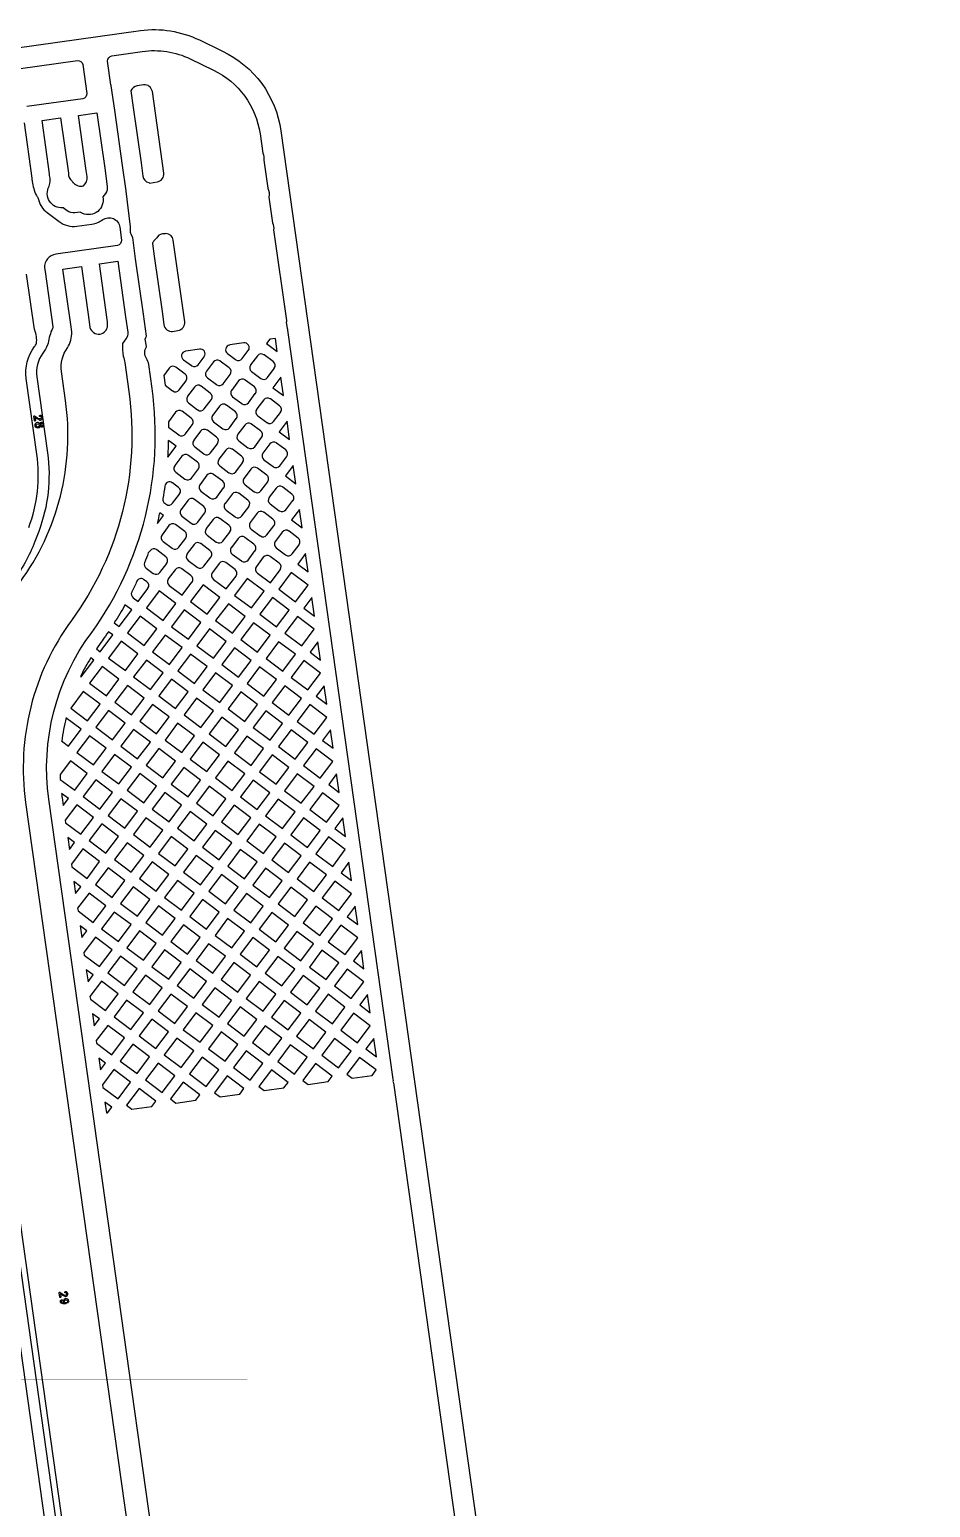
# Model space of a CAD drawing. Extents: x 176 to 489, y 37 to 258.
# Drawn here: x 230.77 to 239.35, y 143.13 to 157.21 of the extents above; entities that cross this region are included whole.
import ezdxf

# ---------------------------------------------------------------- set-up
doc = ezdxf.new("R2010")
doc.units = 0
for name, color, linetype in [('bak_bak_ttr1-bcq7360', 9, 'Continuous'), ('bak_outline', 8, 'Continuous'), ('biaozhu1', 5, 'Continuous'), ('quyukuang', 6, 'Continuous')]:
    doc.layers.add(name, color=color, linetype=linetype)

msp = doc.modelspace()

# ---------------------------------------------------------------- linework, layer by layer
at = {"layer": 'bak_bak_ttr1-bcq7360'}
for p, q in [((233.03, 154.218), (233.131, 154.143)), ((233.165, 153.899), (233.089, 153.798)), ((233.089, 153.798), (233.19, 153.723)), ((233.19, 153.723), (233.165, 153.899)), ((233.224, 153.479), (233.148, 153.378)), ((233.148, 153.378), (233.249, 153.303)), ((233.249, 153.303), (233.224, 153.479)), ((233.283, 153.058), (233.208, 152.958)), ((233.208, 152.958), (233.308, 152.883)), ((233.308, 152.883), (233.283, 153.058)), ((233.342, 152.638), (233.267, 152.538)), ((233.267, 152.538), (233.367, 152.463)), ((233.367, 152.463), (233.342, 152.638)), ((233.401, 152.218), (233.326, 152.118)), ((233.326, 152.118), (233.426, 152.042)), ((233.426, 152.042), (233.401, 152.218)), ((233.46, 151.798), (233.385, 151.698)), ((233.385, 151.698), (233.485, 151.622)), ((233.485, 151.622), (233.46, 151.798)), ((233.519, 151.378), (233.444, 151.278)), ((233.544, 151.202), (233.519, 151.378)), ((233.444, 151.278), (233.544, 151.202)), ((233.578, 150.958), (233.503, 150.858)), ((233.603, 150.782), (233.578, 150.958)), ((233.503, 150.858), (233.603, 150.782)), ((233.637, 150.538), (233.562, 150.438)), ((233.662, 150.362), (233.637, 150.538)), ((233.562, 150.438), (233.662, 150.362)), ((233.696, 150.118), (233.621, 150.017)), ((233.721, 149.942), (233.696, 150.118)), ((233.621, 150.017), (233.721, 149.942)), ((233.755, 149.698), (233.68, 149.597)), ((233.78, 149.522), (233.755, 149.698)), ((233.68, 149.597), (233.78, 149.522)), ((231.135, 149.512), (231.151, 149.398)), ((233.814, 149.277), (233.739, 149.177)), ((233.839, 149.102), (233.814, 149.277)), ((233.739, 149.177), (233.839, 149.102)), ((231.194, 149.092), (231.21, 148.978)), ((233.873, 148.857), (233.798, 148.757)), ((233.898, 148.682), (233.873, 148.857)), ((233.798, 148.757), (233.898, 148.682)), ((231.253, 148.672), (231.269, 148.558)), ((233.932, 148.437), (233.857, 148.337)), ((233.957, 148.262), (233.932, 148.437)), ((233.857, 148.337), (233.957, 148.262)), ((231.312, 148.252), (231.328, 148.138)), ((233.992, 148.017), (233.916, 147.917)), ((234.016, 147.842), (233.992, 148.017)), ((233.916, 147.917), (234.016, 147.842)), ((231.371, 147.832), (231.387, 147.718)), ((234.051, 147.597), (233.975, 147.497)), ((234.075, 147.421), (234.051, 147.597)), ((233.975, 147.497), (234.075, 147.421)), ((231.43, 147.411), (231.446, 147.297))]:
    msp.add_line(p, q, dxfattribs=at)
for points in [[(230.955, 149.876, -0.197755), (231.363, 151.466, 0.193336), (231.938, 153.791), (231.906, 154.02, 0.111364), (231.885, 154.075, -0.300176), (231.886, 154.188), (231.88, 154.23, -0.32037), (231.886, 154.288), (231.856, 154.498), (231.856, 154.498), (231.782, 155.026), (231.782, 155.026), (231.754, 155.229, -0.195621), (231.734, 155.331), (231.691, 155.672, -0.00853), (231.691, 155.673), (231.657, 155.914), (231.657, 155.914), (231.583, 156.442), (231.583, 156.442), (231.55, 156.675, -0.050934), (231.547, 156.685), (231.515, 156.91, -0.356817), (231.554, 156.961), (231.845, 157.002, -0.148017), (232.302, 156.931), (232.522, 156.825, -0.250658), (232.967, 156.216), (232.993, 156.032, -0.123818), (233.003, 155.965), (233.04, 155.7, -0.163974), (233.052, 155.613), (233.087, 155.368, -0.123793), (233.096, 155.301), (233.218, 154.437, -0.046748), (233.217, 154.418), (233.217, 154.418), (233.224, 154.366, -0.081225), (233.23, 154.347), (234.233, 147.208, -0.081652), (234.233, 147.188, -0.070302), (234.238, 147.175), (234.886, 142.565, 0.256359)], [(223.601, 155.844), (231.227, 156.915, -0.356817), (231.278, 156.877), (231.317, 156.602, -0.356817), (231.278, 156.551), (230.744, 156.476, -0.05622)], [(230.72, 156.321), (230.794, 155.793), (230.793, 155.793, -0.005556), (230.795, 155.771, -0.070285), (230.796, 155.764, 0.074842), (230.836, 155.63, -0.17113), (230.853, 155.601, 0.18031), (230.939, 155.466), (231.052, 155.381, 0.19884), (231.222, 155.337), (231.366, 155.357, 0.122436), (231.469, 155.399, -0.570994), (231.63, 155.328), (231.646, 155.204, -0.356846), (231.608, 155.153), (231.021, 155.071, 0.389383), (230.914, 154.94), (230.919, 154.904), (230.919, 154.905), (230.993, 154.377), (230.992, 154.376, -0.118561), (230.99, 154.363, 0.081738), (230.949, 154.222, -0.165377), (230.942, 154.206, -0.073172), (230.899, 154.128, 0.199107), (230.84, 153.9), (230.942, 153.178, -0.125979), (230.858, 152.429), (230.822, 152.334, -0.071103), (230.61, 151.949, 0.19892)], [(231.141, 155.842, 0.234397), (231.176, 155.766, -0.139986), (231.185, 155.754, -0.053965), (231.189, 155.75, 0.283457), (231.285, 155.722, 0.26228), (231.319, 155.809), (231.311, 155.866), (231.311, 155.866), (231.237, 156.393), (231.413, 156.418), (231.487, 155.89), (231.487, 155.89), (231.511, 155.715, -0.200328), (231.494, 155.649), (231.468, 155.615, -0.61919), (231.277, 155.459, 0.038835), (231.253, 155.471), (231.204, 155.464, -0.200342), (231.129, 155.484), (231.091, 155.512, 0.004199), (231.089, 155.512, -0.602295), (230.958, 155.717, 0.14759), (230.962, 155.821, -0.136074), (230.962, 155.836), (230.89, 156.345)], [(230.678, 151.941, 0.195105), (231.114, 153.676), (231.075, 153.952, -0.198455), (231.133, 154.178, 0.133253), (231.173, 154.33), (231.163, 154.401), (231.163, 154.401), (231.089, 154.928), (231.266, 154.953), (231.34, 154.426), (231.34, 154.426), (231.347, 154.371, 0.861835), (231.515, 154.391, 0.04167), (231.513, 154.426), (231.51, 154.449), (231.51, 154.449), (231.436, 154.977), (231.612, 155.002), (231.686, 154.474), (231.686, 154.474), (231.706, 154.328, -0.199754), (231.689, 154.262), (231.658, 154.22, 0.090128), (231.664, 154.097, -0.050776), (231.678, 154.037), (231.717, 153.761, -0.195164), (231.17, 151.58, 0.19517), (230.734, 149.845), (232.033, 140.603, 0.178462)], [(230.763, 152.465, 0.125979), (230.841, 153.164), (230.74, 153.885, -0.199109), (230.818, 154.189, 0.04499), (230.837, 154.22, 0.071594), (230.837, 154.284, 0.075654), (230.82, 154.35), (230.817, 154.352), (230.817, 154.352), (230.743, 154.88)], [(232.294, 140.396), (232.294, 140.396, -0.003038), (232.285, 140.447, -0.389602), (232.358, 140.564, 0.884208), (232.292, 141.016, -0.380289), (232.188, 141.104), (231.39, 146.783, -0.05017), (231.391, 146.793, -0.062962), (231.386, 146.808), (230.955, 149.876)], [(231.076, 149.932, 0.00482), (231.081, 149.894), (231.092, 149.818)], [(231.27, 140.496), (229.96, 149.812, -0.19894)], [(230.061, 149.827), (231.37, 140.51, 0.170835)], [(231.43, 140.518), (230.131, 149.76, -0.195211)]]:
    msp.add_lwpolyline(points, format="xyb", dxfattribs=at)
for points in [[(231.737, 156.626), (231.759, 156.467), (231.759, 156.467), (231.834, 155.939), (231.833, 155.939), (231.851, 155.814, 0.303518), (231.907, 155.752, -0.096948), (231.916, 155.748), (231.986, 155.758, 0.414226), (232.05, 155.843), (231.941, 156.619, 0.411189), (231.857, 156.683), (231.796, 156.674, 0.273516)], [(231.941, 155.172), (231.958, 155.051), (231.958, 155.051), (232.033, 154.523), (232.033, 154.523), (232.05, 154.399, 0.412064), (232.134, 154.335), (232.185, 154.342, 0.412001), (232.249, 154.427), (232.14, 155.203, 0.355076), (232.07, 155.267, -0.119556), (232.058, 155.265, 0.236676), (231.989, 155.237, -0.093295), (231.956, 155.198, 0.087081)], [(232.658, 154.123), (232.733, 154.067, -0.056131), (232.736, 154.065, 0.407231), (232.797, 154.076), (232.854, 154.151, -0.05715), (232.856, 154.154, 0.668535), (232.811, 154.224), (232.679, 154.205, -0.056623), (232.676, 154.204, 0.668864)], [(232.238, 154.064), (232.313, 154.008, -0.05617), (232.316, 154.006, 0.407195), (232.377, 154.017), (232.434, 154.092, -0.057054), (232.436, 154.095, 0.668437), (232.391, 154.165), (232.259, 154.146, -0.052387), (232.256, 154.145, 0.666668)], [(232.456, 153.954, 0.407331), (232.466, 153.892), (232.553, 153.827, -0.056456), (232.555, 153.826, 0.407271), (232.617, 153.836), (232.682, 153.923, -0.055842), (232.683, 153.925, 0.407113), (232.673, 153.987), (232.587, 154.052, -0.05578), (232.584, 154.053, 0.407228), (232.523, 154.043), (232.457, 153.956, -0.055905)], [(232.876, 154.013, 0.406979), (232.886, 153.951), (232.973, 153.886, -0.056366), (232.975, 153.885, 0.406903), (233.037, 153.895), (233.102, 153.982, -0.055363), (233.103, 153.984, 0.406894), (233.093, 154.046), (233.007, 154.111, -0.05574), (233.004, 154.112, 0.406868), (232.943, 154.102), (232.877, 154.015, -0.055998)], [(232.049, 153.913), (232.062, 153.822), (232.133, 153.768, -0.056279), (232.135, 153.767, 0.407198), (232.197, 153.777), (232.262, 153.864, -0.055998), (232.263, 153.866, 0.407109), (232.253, 153.928), (232.166, 153.993, -0.055571), (232.164, 153.994, 0.407023), (232.102, 153.984)], [(232.276, 153.715, 0.407354), (232.286, 153.653), (232.372, 153.587, -0.05617), (232.375, 153.586, 0.407274), (232.436, 153.596), (232.502, 153.683, -0.056012), (232.503, 153.685, 0.407145), (232.493, 153.747), (232.406, 153.812, -0.055736), (232.404, 153.814, 0.407192), (232.342, 153.803), (232.277, 153.717, -0.055957)], [(232.696, 153.774, 0.406943), (232.706, 153.712), (232.793, 153.646, -0.056093), (232.795, 153.645, 0.406854), (232.856, 153.655), (232.922, 153.742, -0.055361), (232.923, 153.744, 0.406824), (232.913, 153.806), (232.826, 153.871, -0.055267), (232.824, 153.873, 0.406828), (232.762, 153.862), (232.697, 153.776, -0.055998)], [(232.515, 153.534, 0.407331), (232.525, 153.472), (232.612, 153.407, -0.056388), (232.614, 153.406, 0.40704), (232.676, 153.416), (232.741, 153.503, -0.055629), (232.742, 153.505, 0.407126), (232.732, 153.567), (232.646, 153.632, -0.05578), (232.643, 153.633, 0.407228), (232.582, 153.623), (232.516, 153.536, -0.055905)], [(232.935, 153.593, 0.406904), (232.945, 153.531), (233.032, 153.466, -0.056366), (233.034, 153.465, 0.406886), (233.096, 153.475), (233.161, 153.562, -0.055363), (233.163, 153.564, 0.406824), (233.152, 153.626), (233.066, 153.691, -0.055585), (233.063, 153.692, 0.407093), (233.002, 153.682), (232.936, 153.595, -0.056693)], [(232.094, 153.474, -0.003999), (232.095, 153.421), (232.192, 153.348, -0.05617), (232.194, 153.347, 0.407147), (232.256, 153.357), (232.321, 153.444, -0.055998), (232.322, 153.446, 0.407169), (232.312, 153.508), (232.226, 153.573, -0.055736), (232.223, 153.574, 0.406797), (232.162, 153.564)], [(232.335, 153.294, 0.406943), (232.345, 153.233), (232.431, 153.167, -0.056366), (232.434, 153.166, 0.406635), (232.495, 153.176), (232.561, 153.263, -0.055313), (232.562, 153.265, 0.406822), (232.552, 153.327), (232.465, 153.392, -0.055736), (232.463, 153.394, 0.407192), (232.401, 153.383), (232.336, 153.297, -0.055998)], [(232.755, 153.354, 0.407314), (232.765, 153.292), (232.852, 153.226, -0.056456), (232.854, 153.225, 0.407003), (232.916, 153.235), (232.981, 153.322, -0.055059), (232.982, 153.324, 0.407162), (232.972, 153.386), (232.885, 153.451, -0.055736), (232.883, 153.453, 0.40744), (232.821, 153.442), (232.756, 153.356, -0.056348)], [(232.574, 153.114, 0.406583), (232.584, 153.052), (232.671, 152.987, -0.056402), (232.673, 152.986, 0.40682), (232.735, 152.996), (232.8, 153.083, -0.055261), (232.801, 153.085, 0.407162), (232.791, 153.147), (232.705, 153.212, -0.055736), (232.702, 153.213, 0.407063), (232.641, 153.203), (232.575, 153.116, -0.056366)], [(232.994, 153.173, 0.407298), (233.004, 153.111), (233.091, 153.046, -0.056388), (233.093, 153.045, 0.40704), (233.155, 153.055), (233.221, 153.141, -0.055361), (233.222, 153.144, 0.407129), (233.212, 153.205), (233.125, 153.271, -0.055571), (233.123, 153.272, 0.407404), (233.061, 153.262), (232.995, 153.175, -0.056838)], [(232.154, 153.055, 0.40696), (232.164, 152.993), (232.251, 152.928, -0.056753), (232.253, 152.927, 0.406937), (232.315, 152.937), (232.38, 153.024, -0.055736), (232.381, 153.026, 0.406824), (232.371, 153.087), (232.285, 153.153, -0.055585), (232.282, 153.154, 0.406845), (232.221, 153.144), (232.155, 153.057, -0.055736)], [(232.394, 152.874, 0.40744), (232.404, 152.812), (232.49, 152.747, -0.056622), (232.493, 152.746, 0.406984), (232.554, 152.756), (232.62, 152.843, -0.055261), (232.621, 152.845, 0.407132), (232.611, 152.907), (232.524, 152.972, -0.055477), (232.522, 152.973, 0.40739), (232.46, 152.963), (232.395, 152.877, -0.056511)], [(232.814, 152.933, 0.407262), (232.824, 152.872), (232.911, 152.806, -0.056012), (232.913, 152.805, 0.407043), (232.975, 152.815), (233.04, 152.902, -0.055466), (233.041, 152.904, 0.407076), (233.031, 152.966), (232.944, 153.031, -0.055736), (232.942, 153.032, 0.407456), (232.88, 153.022), (232.815, 152.936, -0.056838)], [(232.041, 152.742, -0.103812), (232.041, 152.739, 0.277424), (232.059, 152.697), (232.07, 152.688, -0.056012), (232.073, 152.687, 0.407201), (232.134, 152.697), (232.2, 152.784, -0.055736), (232.201, 152.786, 0.407059), (232.191, 152.848), (232.134, 152.891, -0.033197), (232.131, 152.892, 0.565772), (232.061, 152.861, -0.009041)], [(232.633, 152.694, 0.407172), (232.643, 152.632), (232.73, 152.567, -0.056366), (232.732, 152.565, 0.406752), (232.794, 152.576), (232.859, 152.662, -0.055629), (232.861, 152.665, 0.406678), (232.851, 152.726), (232.764, 152.792, -0.055736), (232.761, 152.793, 0.40725), (232.7, 152.783), (232.634, 152.696, -0.056622)], [(233.053, 152.753, 0.406979), (233.064, 152.691), (233.15, 152.626, -0.056254), (233.152, 152.625, 0.406907), (233.214, 152.635), (233.279, 152.722, -0.055466), (233.281, 152.724, 0.406934), (233.27, 152.785), (233.184, 152.851, -0.055585), (233.182, 152.852, 0.407026), (233.12, 152.842), (233.055, 152.755, -0.056456)], [(232.213, 152.635, 0.406589), (232.223, 152.573), (232.31, 152.508, -0.056241), (232.312, 152.506, 0.40687), (232.374, 152.517), (232.439, 152.603, -0.055361), (232.44, 152.606, 0.406987), (232.43, 152.667), (232.344, 152.733, -0.055315), (232.341, 152.734, 0.407069), (232.28, 152.724), (232.214, 152.637, -0.055917)], [(232.453, 152.454, 0.406857), (232.463, 152.392), (232.55, 152.327, -0.056225), (232.552, 152.326, 0.406903), (232.614, 152.336), (232.679, 152.423, -0.055477), (232.68, 152.425, 0.406588), (232.67, 152.487), (232.583, 152.552, -0.055152), (232.581, 152.553, 0.4072), (232.519, 152.543), (232.454, 152.456, -0.056622)], [(232.873, 152.513, 0.407065), (232.883, 152.451), (232.969, 152.386, -0.056866), (232.972, 152.385, 0.406939), (233.033, 152.395), (233.099, 152.482, -0.055477), (233.1, 152.484, 0.4069), (233.09, 152.546), (233.003, 152.611, -0.055572), (233.001, 152.612, 0.407), (232.939, 152.602), (232.874, 152.515, -0.05642)], [(232.033, 152.395, 0.406862), (232.043, 152.333), (232.129, 152.268, -0.055957), (232.132, 152.267, 0.406755), (232.193, 152.277), (232.259, 152.364, -0.055358), (232.26, 152.366, 0.406878), (232.25, 152.428), (232.163, 152.493, -0.05617), (232.161, 152.494, 0.40696), (232.099, 152.484), (232.034, 152.397, -0.056093)], [(232.692, 152.274, 0.406906), (232.702, 152.212), (232.789, 152.147, -0.056254), (232.791, 152.145, 0.40692), (232.853, 152.156), (232.918, 152.242, -0.055477), (232.919, 152.244, 0.406847), (232.909, 152.306), (232.823, 152.371, -0.05531), (232.821, 152.373, 0.406967), (232.759, 152.362), (232.694, 152.276, -0.056456)], [(233.112, 152.333, 0.407364), (233.122, 152.271), (233.209, 152.206, -0.056511), (233.211, 152.204, 0.407093), (233.273, 152.215), (233.339, 152.301, -0.055571), (233.34, 152.304, 0.407109), (233.33, 152.365), (233.243, 152.431, -0.05578), (233.241, 152.432, 0.407417), (233.179, 152.422), (233.113, 152.335, -0.056838)], [(231.867, 152.129, 0.319484), (231.882, 152.079), (231.949, 152.029, -0.055787), (231.951, 152.027, 0.406614), (232.013, 152.038), (232.078, 152.124, -0.05531), (232.079, 152.126, 0.406855), (232.069, 152.188), (231.983, 152.253, -0.055998), (231.98, 152.255, 0.406957), (231.919, 152.245), (231.902, 152.223, -0.007427), (231.867, 152.13, -0.034107)], [(232.272, 152.215, 0.406896), (232.282, 152.153), (232.369, 152.088, -0.056366), (232.371, 152.086, 0.406578), (232.433, 152.096), (232.498, 152.183, -0.055736), (232.5, 152.185, 0.407058), (232.489, 152.247), (232.403, 152.313, -0.055905), (232.4, 152.314, 0.407331), (232.339, 152.304), (232.273, 152.217, -0.056388)], [(232.092, 151.975, 0.407012), (232.102, 151.913), (232.225, 151.82), (232.318, 151.944, -0.055571), (232.319, 151.946, 0.406788), (232.309, 152.008), (232.222, 152.073, -0.055905), (232.22, 152.074, 0.40668), (232.158, 152.064), (232.093, 151.977, -0.055957)], [(232.512, 152.034, 0.406878), (232.522, 151.972), (232.645, 151.88), (232.738, 152.003, -0.055736), (232.739, 152.005, 0.406682), (232.729, 152.067), (232.642, 152.132, -0.055585), (232.64, 152.133, 0.406942), (232.578, 152.123), (232.513, 152.036, -0.056402)], [(232.932, 152.093, 0.406947), (232.942, 152.031), (233.065, 151.939), (233.158, 152.062, -0.055313), (233.159, 152.064, 0.406663), (233.149, 152.126), (233.062, 152.191, -0.055477), (233.06, 152.192, 0.407139), (232.998, 152.182), (232.933, 152.095, -0.056513)], [(231.744, 151.851, 0.352143), (231.758, 151.797), (231.805, 151.762), (231.898, 151.885, -0.055054), (231.899, 151.887, 0.406855), (231.889, 151.949), (231.858, 151.972, 0.436188), (231.794, 151.956, -0.008521), (231.745, 151.853, -0.059157)], [(231.578, 151.557), (231.624, 151.522), (231.745, 151.682), (231.68, 151.73, -0.015086)], [(231.408, 151.31), (231.444, 151.282), (231.564, 151.442), (231.523, 151.473, -0.007493), (231.465, 151.391, -0.006789), (231.465, 151.39, 0.012206)], [(231.258, 151.047), (231.263, 151.043), (231.384, 151.203), (231.354, 151.225, 0.024959)], [(231.062, 150.111, 0.005626), (231.064, 150.066), (231.201, 149.963), (231.321, 150.123), (231.162, 150.243)]]:
    msp.add_lwpolyline(points, format="xyb", close=True, dxfattribs=at)
for points in [[(230.89, 156.345), (231.066, 156.369), (231.141, 155.842), (231.141, 155.842)], [(233.131, 154.143), (233.113, 154.266), (233.061, 154.259), (233.03, 154.218)], [(232.09, 153.136), (232.168, 153.241), (232.096, 153.295)], [(231.989, 152.504), (232.047, 152.581), (232.013, 152.606)], [(231.077, 150.432), (231.142, 150.383), (231.262, 150.543), (231.118, 150.652)], [(231.092, 149.818), (231.141, 149.883), (231.076, 149.932)], [(231.151, 149.398), (231.2, 149.463), (231.135, 149.512)], [(231.21, 148.978), (231.259, 149.043), (231.194, 149.092)], [(231.269, 148.558), (231.318, 148.623), (231.253, 148.672)], [(231.328, 148.138), (231.377, 148.203), (231.312, 148.252)], [(231.387, 147.718), (231.436, 147.783), (231.371, 147.832)], [(231.446, 147.297), (231.495, 147.362), (231.43, 147.411)]]:
    msp.add_lwpolyline(points, dxfattribs=at)
for points in [[(232.725, 151.819), (232.885, 151.699), (233.005, 151.859), (232.845, 151.979)], [(233.145, 151.878), (233.305, 151.758), (233.425, 151.918), (233.265, 152.038)], [(231.885, 151.701), (232.045, 151.581), (232.165, 151.741), (232.005, 151.861)], [(232.305, 151.76), (232.464, 151.64), (232.585, 151.8), (232.425, 151.92)], [(232.965, 151.639), (233.124, 151.518), (233.244, 151.678), (233.085, 151.798)], [(232.124, 151.521), (232.284, 151.401), (232.404, 151.56), (232.245, 151.68)], [(232.544, 151.58), (232.704, 151.459), (232.824, 151.619), (232.665, 151.739)], [(231.704, 151.462), (231.864, 151.341), (231.984, 151.501), (231.825, 151.621)], [(232.784, 151.399), (232.944, 151.279), (233.064, 151.439), (232.904, 151.559)], [(233.204, 151.458), (233.364, 151.338), (233.484, 151.498), (233.324, 151.618)], [(231.524, 151.222), (231.684, 151.102), (231.804, 151.261), (231.644, 151.382)], [(231.944, 151.281), (232.103, 151.161), (232.224, 151.321), (232.064, 151.441)], [(232.364, 151.34), (232.524, 151.22), (232.644, 151.38), (232.484, 151.5)], [(233.024, 151.219), (233.183, 151.098), (233.304, 151.258), (233.144, 151.378)], [(232.183, 151.101), (232.343, 150.98), (232.463, 151.14), (232.304, 151.26)], [(232.604, 151.16), (232.763, 151.039), (232.883, 151.199), (232.724, 151.319)], [(231.343, 150.983), (231.503, 150.862), (231.623, 151.022), (231.464, 151.142)], [(231.763, 151.042), (231.923, 150.921), (232.043, 151.081), (231.884, 151.201)], [(232.843, 150.979), (233.003, 150.859), (233.123, 151.019), (232.963, 151.139)], [(233.263, 151.038), (233.423, 150.918), (233.543, 151.078), (233.383, 151.198)], [(231.583, 150.802), (231.742, 150.682), (231.863, 150.841), (231.703, 150.962)], [(232.003, 150.861), (232.163, 150.741), (232.283, 150.9), (232.123, 151.021)], [(232.423, 150.92), (232.583, 150.8), (232.703, 150.959), (232.543, 151.08)], [(233.083, 150.799), (233.242, 150.678), (233.363, 150.838), (233.203, 150.958)], [(231.163, 150.743), (231.322, 150.623), (231.443, 150.782), (231.283, 150.903)], [(232.243, 150.681), (232.402, 150.56), (232.522, 150.72), (232.363, 150.84)], [(232.662, 150.739), (232.822, 150.619), (232.942, 150.779), (232.783, 150.899)], [(231.402, 150.562), (231.562, 150.442), (231.682, 150.602), (231.523, 150.722)], [(231.822, 150.622), (231.982, 150.501), (232.102, 150.661), (231.943, 150.781)], [(232.902, 150.559), (233.062, 150.439), (233.182, 150.598), (233.022, 150.719)], [(233.322, 150.618), (233.482, 150.498), (233.602, 150.657), (233.442, 150.778)], [(231.642, 150.382), (231.801, 150.262), (231.922, 150.421), (231.762, 150.542)], [(232.062, 150.441), (232.222, 150.321), (232.342, 150.48), (232.182, 150.601)], [(232.482, 150.5), (232.642, 150.38), (232.762, 150.539), (232.602, 150.66)], [(233.142, 150.378), (233.301, 150.258), (233.422, 150.418), (233.262, 150.538)], [(231.222, 150.323), (231.381, 150.203), (231.502, 150.362), (231.342, 150.482)], [(232.301, 150.26), (232.461, 150.14), (232.581, 150.3), (232.422, 150.42)], [(232.722, 150.32), (232.881, 150.199), (233.001, 150.359), (232.842, 150.479)], [(231.461, 150.142), (231.621, 150.022), (231.741, 150.182), (231.582, 150.302)], [(231.881, 150.201), (232.041, 150.081), (232.161, 150.241), (232.002, 150.361)], [(232.961, 150.139), (233.121, 150.019), (233.241, 150.178), (233.081, 150.299)], [(233.381, 150.198), (233.541, 150.078), (233.661, 150.237), (233.502, 150.358)], [(231.701, 149.962), (231.861, 149.842), (231.981, 150.001), (231.821, 150.121)], [(232.121, 150.021), (232.281, 149.901), (232.401, 150.06), (232.241, 150.18)], [(232.541, 150.08), (232.701, 149.96), (232.821, 150.119), (232.661, 150.24)], [(233.201, 149.958), (233.36, 149.838), (233.481, 149.998), (233.321, 150.118)], [(231.281, 149.903), (231.44, 149.783), (231.561, 149.942), (231.401, 150.063)], [(232.361, 149.84), (232.52, 149.72), (232.64, 149.88), (232.481, 150)], [(232.781, 149.899), (232.94, 149.779), (233.06, 149.939), (232.901, 150.059)], [(231.52, 149.722), (231.68, 149.602), (231.8, 149.762), (231.641, 149.882)], [(231.94, 149.781), (232.1, 149.661), (232.22, 149.821), (232.061, 149.941)], [(233.02, 149.719), (233.18, 149.598), (233.3, 149.758), (233.14, 149.879)], [(233.44, 149.778), (233.6, 149.658), (233.72, 149.817), (233.561, 149.937)], [(231.111, 149.678), (231.115, 149.652), (231.26, 149.543), (231.38, 149.703), (231.22, 149.823)], [(231.76, 149.542), (231.92, 149.421), (232.04, 149.581), (231.88, 149.701)], [(232.18, 149.601), (232.34, 149.481), (232.46, 149.64), (232.3, 149.76)], [(232.6, 149.66), (232.76, 149.54), (232.88, 149.699), (232.72, 149.819)], [(233.26, 149.538), (233.419, 149.418), (233.54, 149.578), (233.38, 149.698)], [(231.34, 149.483), (231.499, 149.362), (231.62, 149.522), (231.46, 149.642)], [(232.42, 149.42), (232.579, 149.3), (232.699, 149.46), (232.54, 149.58)], [(232.84, 149.479), (232.999, 149.359), (233.12, 149.519), (232.96, 149.639)], [(231.579, 149.302), (231.739, 149.182), (231.859, 149.342), (231.7, 149.462)], [(231.999, 149.361), (232.159, 149.241), (232.279, 149.401), (232.12, 149.521)], [(233.079, 149.299), (233.239, 149.178), (233.359, 149.338), (233.2, 149.458)], [(233.499, 149.358), (233.659, 149.237), (233.779, 149.397), (233.62, 149.517)], [(231.17, 149.258), (231.174, 149.232), (231.319, 149.123), (231.439, 149.282), (231.28, 149.403)], [(231.819, 149.122), (231.978, 149.001), (232.099, 149.161), (231.939, 149.281)], [(232.239, 149.181), (232.399, 149.06), (232.519, 149.22), (232.359, 149.34)], [(232.659, 149.24), (232.819, 149.119), (232.939, 149.279), (232.779, 149.399)], [(233.319, 149.118), (233.478, 148.998), (233.599, 149.158), (233.439, 149.278)], [(231.399, 149.063), (231.558, 148.942), (231.679, 149.102), (231.519, 149.222)], [(232.479, 149), (232.638, 148.88), (232.759, 149.039), (232.599, 149.16)], [(232.899, 149.059), (233.058, 148.939), (233.179, 149.099), (233.019, 149.219)], [(231.229, 148.838), (231.233, 148.812), (231.378, 148.703), (231.498, 148.862), (231.339, 148.983)], [(231.638, 148.882), (231.798, 148.762), (231.918, 148.921), (231.759, 149.042)], [(232.058, 148.941), (232.218, 148.821), (232.338, 148.981), (232.179, 149.101)], [(233.138, 148.879), (233.298, 148.758), (233.418, 148.918), (233.259, 149.038)], [(233.558, 148.938), (233.718, 148.817), (233.838, 148.977), (233.679, 149.097)], [(231.878, 148.702), (232.038, 148.581), (232.158, 148.741), (231.998, 148.861)], [(232.298, 148.761), (232.458, 148.64), (232.578, 148.8), (232.418, 148.92)], [(232.718, 148.82), (232.878, 148.699), (232.998, 148.859), (232.839, 148.979)], [(233.378, 148.698), (233.537, 148.578), (233.658, 148.737), (233.498, 148.858)], [(231.458, 148.642), (231.617, 148.522), (231.738, 148.682), (231.578, 148.802)], [(232.538, 148.58), (232.697, 148.46), (232.818, 148.619), (232.658, 148.74)], [(232.958, 148.639), (233.117, 148.519), (233.238, 148.678), (233.078, 148.799)], [(231.288, 148.418), (231.292, 148.392), (231.437, 148.283), (231.557, 148.442), (231.398, 148.563)], [(231.697, 148.462), (231.857, 148.342), (231.977, 148.501), (231.818, 148.622)], [(232.117, 148.521), (232.277, 148.401), (232.397, 148.56), (232.238, 148.681)], [(233.197, 148.459), (233.357, 148.338), (233.477, 148.498), (233.318, 148.618)], [(233.617, 148.518), (233.777, 148.397), (233.897, 148.557), (233.738, 148.677)], [(231.937, 148.281), (232.097, 148.161), (232.217, 148.321), (232.057, 148.441)], [(232.357, 148.34), (232.517, 148.22), (232.637, 148.38), (232.477, 148.5)], [(232.777, 148.399), (232.937, 148.279), (233.057, 148.439), (232.898, 148.559)], [(233.437, 148.278), (233.597, 148.158), (233.717, 148.317), (233.557, 148.438)], [(231.517, 148.222), (231.677, 148.102), (231.797, 148.262), (231.637, 148.382)], [(232.597, 148.16), (232.756, 148.04), (232.877, 148.199), (232.717, 148.32)], [(233.017, 148.219), (233.176, 148.099), (233.297, 148.258), (233.137, 148.379)], [(231.347, 147.998), (231.351, 147.972), (231.496, 147.863), (231.616, 148.022), (231.457, 148.143)], [(231.756, 148.042), (231.916, 147.922), (232.036, 148.081), (231.877, 148.202)], [(232.177, 148.101), (232.336, 147.981), (232.457, 148.14), (232.297, 148.26)], [(232.836, 147.979), (232.996, 147.859), (233.116, 148.019), (232.957, 148.139)], [(233.256, 148.038), (233.416, 147.918), (233.536, 148.078), (233.377, 148.198)], [(233.676, 148.098), (233.836, 147.977), (233.956, 148.137), (233.797, 148.257)], [(231.996, 147.861), (232.156, 147.741), (232.276, 147.901), (232.116, 148.021)], [(232.416, 147.92), (232.576, 147.8), (232.696, 147.96), (232.536, 148.08)], [(233.496, 147.858), (233.656, 147.738), (233.776, 147.897), (233.616, 148.018)], [(231.576, 147.802), (231.736, 147.682), (231.856, 147.842), (231.696, 147.962)], [(232.656, 147.74), (232.815, 147.62), (232.936, 147.779), (232.776, 147.899)], [(233.076, 147.799), (233.235, 147.679), (233.356, 147.838), (233.196, 147.958)], [(231.407, 147.578), (231.41, 147.551), (231.555, 147.442), (231.675, 147.602), (231.516, 147.722)], [(231.816, 147.622), (231.975, 147.501), (232.096, 147.661), (231.936, 147.781)], [(232.236, 147.681), (232.395, 147.561), (232.516, 147.72), (232.356, 147.84)], [(232.895, 147.559), (233.055, 147.439), (233.175, 147.599), (233.016, 147.719)], [(233.315, 147.618), (233.475, 147.498), (233.595, 147.658), (233.436, 147.778)], [(233.736, 147.677), (233.895, 147.557), (234.016, 147.717), (233.856, 147.837)], [(232.055, 147.441), (232.215, 147.321), (232.335, 147.481), (232.175, 147.601)], [(232.475, 147.5), (232.635, 147.38), (232.755, 147.54), (232.595, 147.66)], [(233.555, 147.438), (233.715, 147.317), (233.835, 147.477), (233.675, 147.597)], [(231.635, 147.382), (231.795, 147.262), (231.915, 147.422), (231.755, 147.542)], [(232.715, 147.32), (232.874, 147.2), (232.995, 147.359), (232.835, 147.479)], [(233.135, 147.379), (233.295, 147.258), (233.415, 147.418), (233.255, 147.538)], [(231.466, 147.157), (231.469, 147.131), (231.614, 147.022), (231.734, 147.182), (231.575, 147.302)], [(231.875, 147.202), (232.034, 147.081), (232.155, 147.241), (231.995, 147.361)], [(232.295, 147.261), (232.454, 147.14), (232.575, 147.3), (232.415, 147.42)], [(232.954, 147.139), (233.006, 147.1), (233.195, 147.127), (233.234, 147.179), (233.075, 147.299)], [(233.374, 147.198), (233.426, 147.159), (233.615, 147.186), (233.654, 147.238), (233.495, 147.358)], [(233.795, 147.257), (233.846, 147.218), (234.035, 147.245), (234.074, 147.297), (233.915, 147.417)], [(232.114, 147.021), (232.166, 146.982), (232.355, 147.008), (232.394, 147.061), (232.234, 147.181)], [(232.534, 147.08), (232.586, 147.041), (232.775, 147.068), (232.814, 147.12), (232.655, 147.24)], [(231.694, 146.962), (231.746, 146.923), (231.935, 146.949), (231.974, 147.001), (231.814, 147.122)], [(231.489, 146.991), (231.503, 146.889), (231.515, 146.89), (231.554, 146.942)]]:
    msp.add_lwpolyline(points, close=True, dxfattribs=at)
for centre, radius, start, end in [((228.757, 153.344), 3.339, 356.4266, 359.1564), ((228.757, 153.344), 3.339, 345.4197, 347.2231), ((233.091, 150.176), 2.029, 166.4495, 172.7637)]:
    msp.add_arc(centre, radius, start, end, dxfattribs=at)
at = {"layer": 'bak_outline'}
msp.add_lwpolyline([(230.601, 88.272), (223.481, 138.93, -0.021809), (223.398, 139.797), (223.024, 146.941, 0.014503), (222.977, 147.518, 0.002809), (222.976, 147.526, 0.00798), (222.944, 147.785), (222.943, 147.791), (221.887, 155.306, -0.410507), (222.313, 155.865), (231.827, 157.202, -0.145242), (232.389, 157.111), (232.609, 157.006, -0.250757), (233.166, 156.244), (235.086, 142.58, 0.255094), (236.811, 140.281), (238.533, 139.497, -0.256396), (241.413, 135.642), (248.299, 86.646, -0.207725)], format="xyb", dxfattribs=at)
at = {"layer": 'biaozhu1'}
for points in [[(230.812, 153.524, -0.64972), (230.819, 153.529), (230.856, 153.506, 0.341305), (230.884, 153.51)], [(230.823, 153.515), (230.827, 153.486, -1), (230.817, 153.485), (230.812, 153.524)], [(230.862, 153.492), (230.852, 153.497, -0.055628), (230.851, 153.497), (230.823, 153.515)], [(230.884, 153.51, 0.571307), (230.871, 153.524, -1), (230.869, 153.534)], [(230.898, 153.462, -0.46205), (230.892, 153.422, -0.324837), (230.872, 153.427, -0.620689), (230.825, 153.429)], [(230.89, 153.455, 0.425208), (230.876, 153.449), (230.875, 153.442)], [(230.875, 153.442), (230.878, 153.436, 0.425246), (230.893, 153.434)], [(231.126, 145.159, 0.571307), (231.112, 145.174, -1), (231.111, 145.184)], [(231.053, 145.174, -0.64972), (231.061, 145.179), (231.097, 145.155, 0.341305), (231.126, 145.159)], [(231.065, 145.164), (231.069, 145.135, -1), (231.059, 145.134), (231.053, 145.174)], [(231.104, 145.142), (231.093, 145.146, -0.055628), (231.092, 145.147), (231.065, 145.164)], [(231.065, 145.09, -0.096107), (231.065, 145.092), (231.067, 145.101, -0.205484), (231.069, 145.104), (231.076, 145.108)], [(231.145, 145.096, -0.421173), (231.071, 145.075), (231.066, 145.083, -0.095937), (231.066, 145.085), (231.065, 145.09)], [(231.076, 145.108, -1.486568), (231.076, 145.097, 0.775568), (231.098, 145.078)]]:
    msp.add_lwpolyline(points, format="xyb", dxfattribs=at)
for centre, radius in [((230.849, 153.438), 0.0155), ((231.118, 145.093), 0.0151)]:
    msp.add_circle(centre, radius, dxfattribs=at)
for centre, radius, start, end in [((230.873, 153.512), 0.0225, 242.5454, 99.4192), ((230.847, 153.441), 0.025, 34.7252, 208.2445), ((230.885, 153.447), 0.0195, 49.8535, 153.272), ((230.873, 153.442), 0.0213, 338.4527, 37.5629), ((231.114, 145.162), 0.0225, 242.5454, 99.4192), ((231.115, 145.093), 0.0233, 98.1054, 221.3639), ((231.12, 145.092), 0.0255, 8.7129, 107.5595)]:
    msp.add_arc(centre, radius, start, end, dxfattribs=at)
at = {"layer": 'quyukuang', "const_width": 0.001}
msp.add_lwpolyline([(223.315, 144.345), (223.315, 154.198), (232.845, 154.198), (232.845, 144.345)], close=True, dxfattribs=at)

doc.saveas('drawing.dxf')
